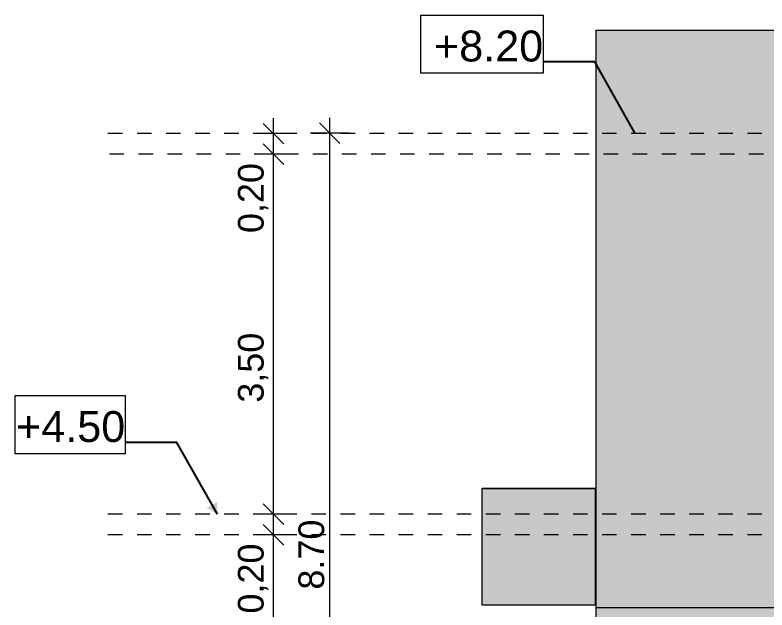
# Model space of a CAD drawing. Header units: millimetres. Extents: x 365175 to 2667127, y -330297 to -162108.
# Drawn here: x 1989128 to 1996429, y -323525 to -317748 of the extents above; entities that cross this region are included whole.
import ezdxf

# ---------------------------------------------------------------- set-up
doc = ezdxf.new("R2010")
doc.units = ezdxf.units.MM
doc.header["$MEASUREMENT"] = 0
doc.linetypes.add('Dashed', pattern=[282.222223, 141.111112, -141.111112])
for name, color, linetype in [('ASSIETTE', 7, 'Continuous'), ('Cotations - 1_100', 7, 'Continuous'), ('Cotations - Altitudes & Niveaux', 7, 'Continuous'), ('Structure - Dalles', 7, 'Continuous'), ('Structure - Murs extérieurs', 7, 'Continuous')]:
    doc.layers.add(name, color=color, linetype=linetype)
doc.styles.add('STYLE_GENERE_4', font='')
doc.styles.add('STYLE_GENERE_7', font='')
doc.styles.get('STYLE_GENERE_4').set_extended_font_data('Arial')
doc.styles.get('STYLE_GENERE_7').set_extended_font_data('Arial Unicode MS')
doc.linetypes.add('Herbe 4', pattern='A,0,[1,P2 Fondation et  Coupe et faÃ§ades1.Shx,S=31.746032,R=0,X=0,Y=0.476657],-4000,0', length=4000)
doc.dimstyles.new('STYLE_GENERE__5', dxfattribs={"dimtxt": 250, "dimasz": 190, "dimexe": 0.18, "dimexo": 0.0625, "dimgap": 0, "dimtad": 1, "dimlfac": 0.001, "dimzin": 0, "dimdsep": 46, "dimtxsty": 'STYLE_GENERE_4', "dimblk": 'ARROWHEAD_6', "dimblk1": 'ARROWHEAD_6', "dimblk2": 'ARROWHEAD_6', "dimcen": 0.09, "dimse1": 1, "dimse2": 1, "dimclrd": 5, "dimclre": 5, "dimclrt": 5, "dimazin": 0, "dimtfac": 1, "dimtdec": 4, "dimtmove": 0, "dimatfit": 3, "dimfxl": 0, "dimtolj": 1, "dimtzin": 0, "dimarcsym": 0})
doc.dimstyles.new('STYLE_GENERE__6', dxfattribs={"dimtxt": 0.18, "dimasz": 114, "dimexe": 0.18, "dimexo": 0.0625, "dimgap": 0, "dimtad": 0, "dimtih": 1, "dimtoh": 1, "dimdec": 4, "dimzin": 0, "dimdsep": 46, "dimcen": 0.09, "dimadec": 0, "dimazin": 0, "dimtfac": 1, "dimtdec": 4, "dimtmove": 0, "dimatfit": 3, "dimldrblk": 'ARROWHEAD_16', "dimfxl": 0, "dimtolj": 1, "dimtzin": 0, "dimarcsym": 0})

# ---------------------------------------------------------------- blocks, each defined once
blk = doc.blocks.new('Élément de coupe_778_2', base_point=(2255931.7, -327094.4))
at = {"linetype": 'Continuous', "lineweight": 0, "true_color": 0x000000}
h = blk.add_hatch(color=18, dxfattribs=at)
h.paths.add_polyline_path([(1994766.1, -327094.4), (2002501.1, -327094.4), (2002501.1, -323502.3), (1994766.1, -323502.3)])
h.paths.add_polyline_path([(1996630.7, -323840.6), (1997630.7, -323840.6), (1997630.7, -326040.6), (1996630.7, -326040.6)], flags=0)
h.paths.add_polyline_path([(1998132.6, -323840.6), (1999132.6, -323840.6), (1999132.6, -326040.6), (1998132.6, -326040.6)], flags=0)
h.paths.add_polyline_path([(2001704.1, -326040.6), (2000704.1, -326040.6), (2000704.1, -323840.6), (2001704.1, -323840.6)], flags=0)
blk.add_hatch(color=18, dxfattribs=at).paths.add_polyline_path([(2002501.1, -323502.3), (2002393.5, -323502.3), (2002393.5, -327094.4), (2002501.1, -327094.4)])
at = {"color": 7, "linetype": 'Continuous', "lineweight": 5}
for q in [(2002501.1, -323502.3), (1994766.1, -327094.4)]:
    blk.add_line((1994766.1, -323502.3), q, dxfattribs=at)
blk = doc.blocks.new('Élément de coupe_828_2', base_point=(2255931.7, -327094.4))
at = {"layer": 'Structure - Murs extérieurs', "linetype": 'Continuous', "lineweight": 0, "true_color": 0x000000}
h = blk.add_hatch(color=18, dxfattribs=at)
h.paths.add_polyline_path([(1994766.1, -323502.3), (2002501.1, -323502.3), (2002501.1, -319094.4), (1994766.1, -319094.4)])
h.paths.add_polyline_path([(1996630.7, -322163.3), (1996630.7, -319163.3), (1997630.7, -319163.3), (1997630.7, -322163.3)], flags=0)
h.paths.add_polyline_path([(1998132.6, -319163.3), (1999132.6, -319163.3), (1999132.6, -322163.3), (1998132.6, -322163.3)], flags=0)
h.paths.add_polyline_path([(2000704.1, -322163.3), (2000704.1, -319163.3), (2001704.1, -319163.3), (2001704.1, -322163.3)], flags=0)
blk.add_hatch(color=18, dxfattribs=at).paths.add_polyline_path([(2002439.1, -322437.9), (2002393.5, -322521.6), (2002393.5, -323502.3), (2002501.1, -323502.3), (2002501.1, -319094.4), (2002459.1, -319094.4), (2002459.1, -322216.4), (2002446.1, -322216.4), (2002439.1, -322228.6)])
at = {"layer": 'Structure - Murs extérieurs', "color": 7, "linetype": 'Continuous', "lineweight": 5}
blk.add_line((1994766.1, -319094.4), (1994766.1, -323502.3), dxfattribs=at)
blk = doc.blocks.new('Élément de coupe_836_2', base_point=(2255931.7, -327094.4))
at = {"layer": 'Structure - Murs extérieurs', "linetype": 'Continuous', "lineweight": 0, "true_color": 0x000000}
blk.add_hatch(color=18, dxfattribs=at).paths.add_polyline_path([(1994764.8, -322629.7), (1994766.1, -322629.7), (1994766.1, -322594.4), (1994764.8, -322594.4)])
blk.add_hatch(color=18, dxfattribs=at).paths.add_polyline_path([(1994764.8, -322629.7), (1994766.1, -322629.7), (1994766.1, -322594.4), (1994764.8, -322594.4)])
blk = doc.blocks.new('Élément de coupe_837_2', base_point=(2255931.7, -327094.4))
at = {"layer": 'Structure - Murs extérieurs', "linetype": 'Continuous', "lineweight": 0, "true_color": 0x000000}
blk.add_hatch(color=18, dxfattribs=at).paths.add_polyline_path([(1993764.8, -322344.4), (1993664.8, -322344.4), (1993664.8, -323476.9), (1993764.8, -323476.9)])
blk.add_hatch(color=18, dxfattribs=at).paths.add_polyline_path([(1993764.8, -322344.4), (1993664.8, -322344.4), (1993664.8, -323476.9), (1993764.8, -323476.9)])
at = {"layer": 'Structure - Murs extérieurs', "color": 7, "linetype": 'Continuous', "lineweight": 5}
for p, q in [((1993664.8, -322344.4), (1993764.8, -322344.4)), ((1993664.8, -323476.9), (1993664.8, -322344.4)), ((1993764.8, -323476.9), (1993664.8, -323476.9))]:
    blk.add_line(p, q, dxfattribs=at)
blk = doc.blocks.new('Élément de coupe_838_2', base_point=(2255931.7, -327094.4))
at = {"layer": 'Structure - Murs extérieurs', "linetype": 'Continuous', "lineweight": 0, "true_color": 0x000000}
blk.add_hatch(color=18, dxfattribs=at).paths.add_polyline_path([(1993764.8, -323476.9), (1994764.8, -323476.9), (1994764.8, -322629.7), (1994764.8, -322344.4), (1993764.8, -322344.4)])
blk.add_hatch(color=18, dxfattribs=at).paths.add_polyline_path([(1993764.8, -323476.9), (1994764.8, -323476.9), (1994764.8, -322629.7), (1994764.8, -322344.4), (1993764.8, -322344.4)])
at = {"layer": 'Structure - Murs extérieurs', "color": 7, "linetype": 'Continuous', "lineweight": 5}
for p, q in [((1994764.8, -322344.4), (1993764.8, -322344.4)), ((1994764.8, -322629.7), (1994764.8, -322344.4)), ((1994764.8, -323476.9), (1994764.8, -322629.7)), ((1994764.8, -323476.9), (1993764.8, -323476.9))]:
    blk.add_line(p, q, dxfattribs=at)
blk = doc.blocks.new('Élément de coupe_839_2', base_point=(2255931.7, -327094.4))
at = {"layer": 'Structure - Dalles', "linetype": 'Continuous', "lineweight": 0, "true_color": 0x000000}
blk.add_hatch(color=18, dxfattribs=at).paths.add_polyline_path([(1994764.8, -322344.4), (1994764.8, -322594.4), (1994766.1, -322594.4), (1994766.1, -322344.4)])
blk.add_hatch(color=18, dxfattribs=at).paths.add_polyline_path([(1994764.8, -322344.4), (1994764.8, -322594.4), (1994766.1, -322594.4), (1994766.1, -322344.4)])
at = {"layer": 'Structure - Dalles', "color": 7, "linetype": 'Continuous', "lineweight": 5}
for p, q in [((1994764.8, -322344.4), (1994766.1, -322344.4)), ((1994764.8, -322594.4), (1994766.1, -322594.4))]:
    blk.add_line(p, q, dxfattribs=at)
blk = doc.blocks.new('Élément de coupe_840_2', base_point=(2255931.7, -327094.4))
at = {"linetype": 'Continuous', "lineweight": 0, "true_color": 0x000000}
blk.add_hatch(color=18, dxfattribs=at).paths.add_polyline_path([(1994766.1, -322629.7), (1994764.8, -322629.7), (1994764.8, -323476.9), (1994766.1, -323476.9)])
blk.add_hatch(color=18, dxfattribs=at).paths.add_polyline_path([(1994766.1, -322629.7), (1994764.8, -322629.7), (1994764.8, -323476.9), (1994766.1, -323476.9)])
at = {"color": 7, "linetype": 'Continuous', "lineweight": 5}
for p, q in [((1994764.8, -322629.7), (1994766.1, -322629.7)), ((1994764.8, -323476.9), (1994766.1, -323476.9))]:
    blk.add_line(p, q, dxfattribs=at)
blk = doc.blocks.new('Élément de coupe_1285_2', base_point=(2255931.7, -327094.4))
at = {"layer": 'Structure - Murs extérieurs', "linetype": 'Continuous', "lineweight": 0, "true_color": 0x000000}
for points in [[(1994766.1, -319094.4), (2002501.1, -319094.4), (2002501.1, -318894.4), (2002236.1, -318894.4), (2002236.1, -317894.4), (1994766.1, -317894.4)], [(2002466.1, -319016.4), (2002459.1, -319028.6), (2002459.1, -319094.4), (2002501.1, -319094.4), (2002501.1, -319016.4)]]:
    blk.add_hatch(color=18, dxfattribs=at).paths.add_polyline_path(points)
at = {"layer": 'Structure - Murs extérieurs', "color": 7, "linetype": 'Continuous', "lineweight": 5}
for p, q in [((1994766.1, -317894.4), (2002236.1, -317894.4)), ((1994766.1, -317894.4), (1994766.1, -318894.4)), ((1994766.1, -318894.4), (1994766.1, -319094.4))]:
    blk.add_line(p, q, dxfattribs=at)
blk = doc.blocks.new('*D1548', base_point=(2255931.7, -327094.4))
at = {"layer": 'Cotations - 1_100', "color": 5, "linetype": 'Continuous', "lineweight": 5}
for p, q in [((1991538.5, -322694.4), (1991738.5, -322894.4)), ((1991826, -322794.4), (1991451, -322794.4)), ((1991638.5, -326494.4), (1991638.5, -322794.4)), ((1991538.5, -326394.4), (1991738.5, -326594.4)), ((1991826, -326494.4), (1991451, -326494.4)), ((1991638.5, -326644.4), (1991638.5, -326494.4))]:
    blk.add_line(p, q, dxfattribs=at)
at = {"layer": 'Cotations - 1_100', "color": 5, "lineweight": 5, "char_height": 250, "attachment_point": 7, "rotation": 90, "style": 'STYLE_GENERE_4'}
for s, insert in [('\\A1;{\\pql;\\fArial|b0|i0|c0|p38;0,20}', (1991588.5, -323559.5)), ('\\A1;{\\pql;\\fArial|b0|i0|c0|p38;3,70}', (1991588.5, -325309.5))]:
    blk.add_mtext(s, dxfattribs=dict(at, insert=insert))
blk = doc.blocks.new('ARROWHEAD_6')
at = {"color": 0, "linetype": 'Continuous', "lineweight": 0}
for p, q in [((-0.5, -0.5), (0.5, 0.5)), ((0, 0), (-1, 0))]:
    blk.add_line(p, q, dxfattribs=at)
blk = doc.blocks.new('*D1549', base_point=(2255931.7, -327094.4))
at = {"layer": 'Cotations - 1_100', "color": 5, "linetype": 'Continuous', "lineweight": 5}
for p, q in [((1991538.5, -322494.4), (1991738.5, -322694.4)), ((1991826, -322594.4), (1991451, -322594.4)), ((1991638.5, -322794.4), (1991638.5, -322594.4)), ((1991538.5, -322694.4), (1991738.5, -322894.4)), ((1991826, -322794.4), (1991451, -322794.4))]:
    blk.add_line(p, q, dxfattribs=at)
blk = doc.blocks.new('*D1550', base_point=(2255931.7, -327094.4))
at = {"layer": 'Cotations - 1_100', "color": 5, "linetype": 'Continuous', "lineweight": 5}
for p, q in [((1991738.5, -319199.4), (1991538.5, -318999.4)), ((1991826, -319099.4), (1991451, -319099.4)), ((1991638.5, -322594.4), (1991638.5, -319099.4)), ((1991538.5, -322494.4), (1991738.5, -322694.4)), ((1991826, -322594.4), (1991451, -322594.4))]:
    blk.add_line(p, q, dxfattribs=at)
at = {"layer": 'Cotations - 1_100', "color": 5, "lineweight": 5, "char_height": 250, "attachment_point": 7, "rotation": 90, "style": 'STYLE_GENERE_4'}
for s, insert in [('\\A1;{\\pql;\\fArial|b0|i0|c0|p38;0,20}', (1991588.5, -319864.5)), ('\\A1;{\\pql;\\fArial|b0|i0|c0|p38;3,50}', (1991588.5, -321512))]:
    blk.add_mtext(s, dxfattribs=dict(at, insert=insert))
blk = doc.blocks.new('*D1551', base_point=(2255931.7, -327094.4))
at = {"layer": 'Cotations - 1_100', "color": 5, "linetype": 'Continuous', "lineweight": 5}
for p, q in [((1991638.5, -318899.4), (1991638.5, -318749.4)), ((1991538.5, -318799.4), (1991738.5, -318999.4)), ((1991826, -318899.4), (1991451, -318899.4)), ((1991638.5, -319099.4), (1991638.5, -318899.4)), ((1991738.5, -319199.4), (1991538.5, -318999.4)), ((1991826, -319099.4), (1991451, -319099.4))]:
    blk.add_line(p, q, dxfattribs=at)
blk = doc.blocks.new('*D1552', base_point=(2255931.7, -327094.4))
at = {"layer": 'Cotations - 1_100', "color": 5, "linetype": 'Continuous', "lineweight": 5}
for p, q in [((1992183.2, -318894.4), (1992183.2, -318744.4)), ((1992283.2, -318994.4), (1992083.2, -318794.4)), ((1992370.7, -318894.4), (1991995.7, -318894.4)), ((1992183.2, -327094.4), (1992183.2, -318894.4)), ((1992083.2, -326994.4), (1992283.2, -327194.4)), ((1992370.7, -327094.4), (1991995.7, -327094.4)), ((1992183.2, -327244.4), (1992183.2, -327094.4))]:
    blk.add_line(p, q, dxfattribs=at)
at = {"layer": 'Cotations - 1_100', "color": 5, "lineweight": 5, "insert": (1992133.2, -323326.9), "char_height": 250, "attachment_point": 7, "rotation": 90, "style": 'STYLE_GENERE_4'}
blk.add_mtext('\\A1;{\\pql;\\fArial|b0|i0|c0|p38;8.70}', dxfattribs=at)
blk = doc.blocks.new('ARROWHEAD_16')
at = {"linetype": 'Continuous', "lineweight": 0}
blk.add_hatch(color=0, dxfattribs=at).paths.add_polyline_path([(-0.9093, 0.525), (0, 0), (-0.9093, -0.525)])
at = {"color": 0, "linetype": 'Continuous', "lineweight": 0}
blk.add_line((0, 0), (-1, 0), dxfattribs=at)

msp = doc.modelspace()

# ---------------------------------------------------------------- linework, layer by layer
at = {"color": 12, "linetype": 'Dashed', "lineweight": 5, "true_color": 0xcc0000}
for p, q in [((2009926.956, -318899.361), (1989976.846, -318899.361)), ((2014739.126, -319099.361), (1989976.846, -319099.361)), ((2009926.956, -322594.361), (1989976.846, -322594.361)), ((2009926.956, -322794.361), (1989976.846, -322794.361))]:
    msp.add_line(p, q, dxfattribs=at)
at = {"layer": 'ASSIETTE', "color": 94, "linetype": 'Herbe 4', "lineweight": 5, "true_color": 0x00a400}
for p, q in [((1993664.785, -322344.361), (1994766.099, -322344.361)), ((1994766.099, -322344.361), (1993664.785, -322344.361))]:
    msp.add_line(p, q, dxfattribs=at)
at = {"layer": 'Cotations - Altitudes & Niveaux', "color": 176, "linetype": 'Continuous', "lineweight": 5, "true_color": 0x000066, "flags": 128}
for points in [[(1993067.608, -317747.775), (1994256.32, -317747.775), (1994256.32, -318312.481), (1993067.608, -318312.481)], [(1989128.04, -321442.775), (1990198.16, -321442.775), (1990198.16, -322007.481), (1989128.04, -322007.481)]]:
    msp.add_lwpolyline(points, close=True, dxfattribs=at)

# ---------------------------------------------------------------- block references
at = {"lineweight": 0}
for name in ['Élément de coupe_840_2', 'Élément de coupe_778_2']:
    msp.add_blockref(name, (2255931.67, -327094.361), dxfattribs=at)
at = {"layer": 'Structure - Dalles', "lineweight": 0}
msp.add_blockref('Élément de coupe_839_2', (2255931.67, -327094.361), dxfattribs=at)
at = {"layer": 'Structure - Murs extérieurs', "lineweight": 0}
for name in ['Élément de coupe_1285_2', 'Élément de coupe_828_2', 'Élément de coupe_837_2', 'Élément de coupe_838_2', 'Élément de coupe_836_2']:
    msp.add_blockref(name, (2255931.67, -327094.361), dxfattribs=at)

# ---------------------------------------------------------------- texts
at = {"layer": 'Cotations - Altitudes & Niveaux', "color": 7, "linetype": 'Continuous', "lineweight": 5, "char_height": 300, "attachment_point": 9, "style": 'STYLE_GENERE_7'}
for s, insert in [('\\A1;{\\pqr;\\fArial Unicode MS|b0|i0|c0|p34;+\\fArial Unicode MS|b0|i0|c0|p34;8.20\\fArial Unicode MS|b0|i0|c0|p34; }', (1994256.32, -318202.943)), ('\\A1;{\\pqr;\\fArial Unicode MS|b0|i0|c0|p34;+\\fArial Unicode MS|b0|i0|c0|p34;4.50}', (1990198.16, -321897.943))]:
    msp.add_mtext(s, dxfattribs=dict(at, insert=insert))

# ---------------------------------------------------------------- dimensions: what is measured, and where the dimension line sits
at = {"layer": 'Cotations - 1_100', "color": 5, "linetype": 'Continuous', "lineweight": 5}
for base, p1, p2, picture, middle in [((1991638.523, -318899.361), (1989976.846, -319099.361), (1997676.43, -318899.361), '*D1551', (1991463.523, -319539.799)), ((1991638.522542014, -319099.360746866), (1989976.846279413, -322594.360746866), (1989976.846279413, -319099.360746866), '*D1550', (1991463.522542014, -321187.299494701)), ((1991638.523, -322594.361), (1989976.846, -322794.361), (1989976.846, -322594.361), '*D1549', (1991463.523, -323234.799)), ((1991638.523, -322794.361), (1991505.235, -326494.361), (1989976.846, -322794.361), '*D1548', (1991463.523, -324984.799))]:
    dim = msp.add_linear_dim(base=base, p1=p1, p2=p2, angle=90, dimstyle='STYLE_GENERE__5', dxfattribs=at)
    dim.commit()
    dim.dimension.update_dxf_attribs({"geometry": picture, "text_midpoint": middle, "dimtype": 160, "text_rotation": 90})
dim = msp.add_linear_dim(base=(1992183.162, -318894.361), p1=(1996227.647, -327094.361), p2=(1994766.099, -318894.361), angle=90, text='8.70', dimstyle='STYLE_GENERE__5', dxfattribs=at)
dim.commit()
dim.dimension.update_dxf_attribs({"geometry": '*D1552', "text_midpoint": (1992008.162, -323002.227), "dimtype": 160, "text_rotation": 90})

# ---------------------------------------------------------------- leaders
at = {"layer": 'Cotations - Altitudes & Niveaux', "color": 176, "linetype": 'Continuous', "lineweight": 5, "true_color": 0x000066, "annotation_type": 0, "has_hookline": 1, "hookline_direction": 1}
for points, text_width in [([(1995150.746, -318899.361), (1994756.32, -318202.943), (1994256.32, -318202.943)], 1154.33), ([(1991092.586, -322594.361), (1990698.16, -321897.943), (1990198.16, -321897.943)], 1018.834)]:
    msp.add_leader(points, dimstyle='STYLE_GENERE__6', dxfattribs=dict(at, text_width=text_width))

doc.saveas('drawing.dxf')
